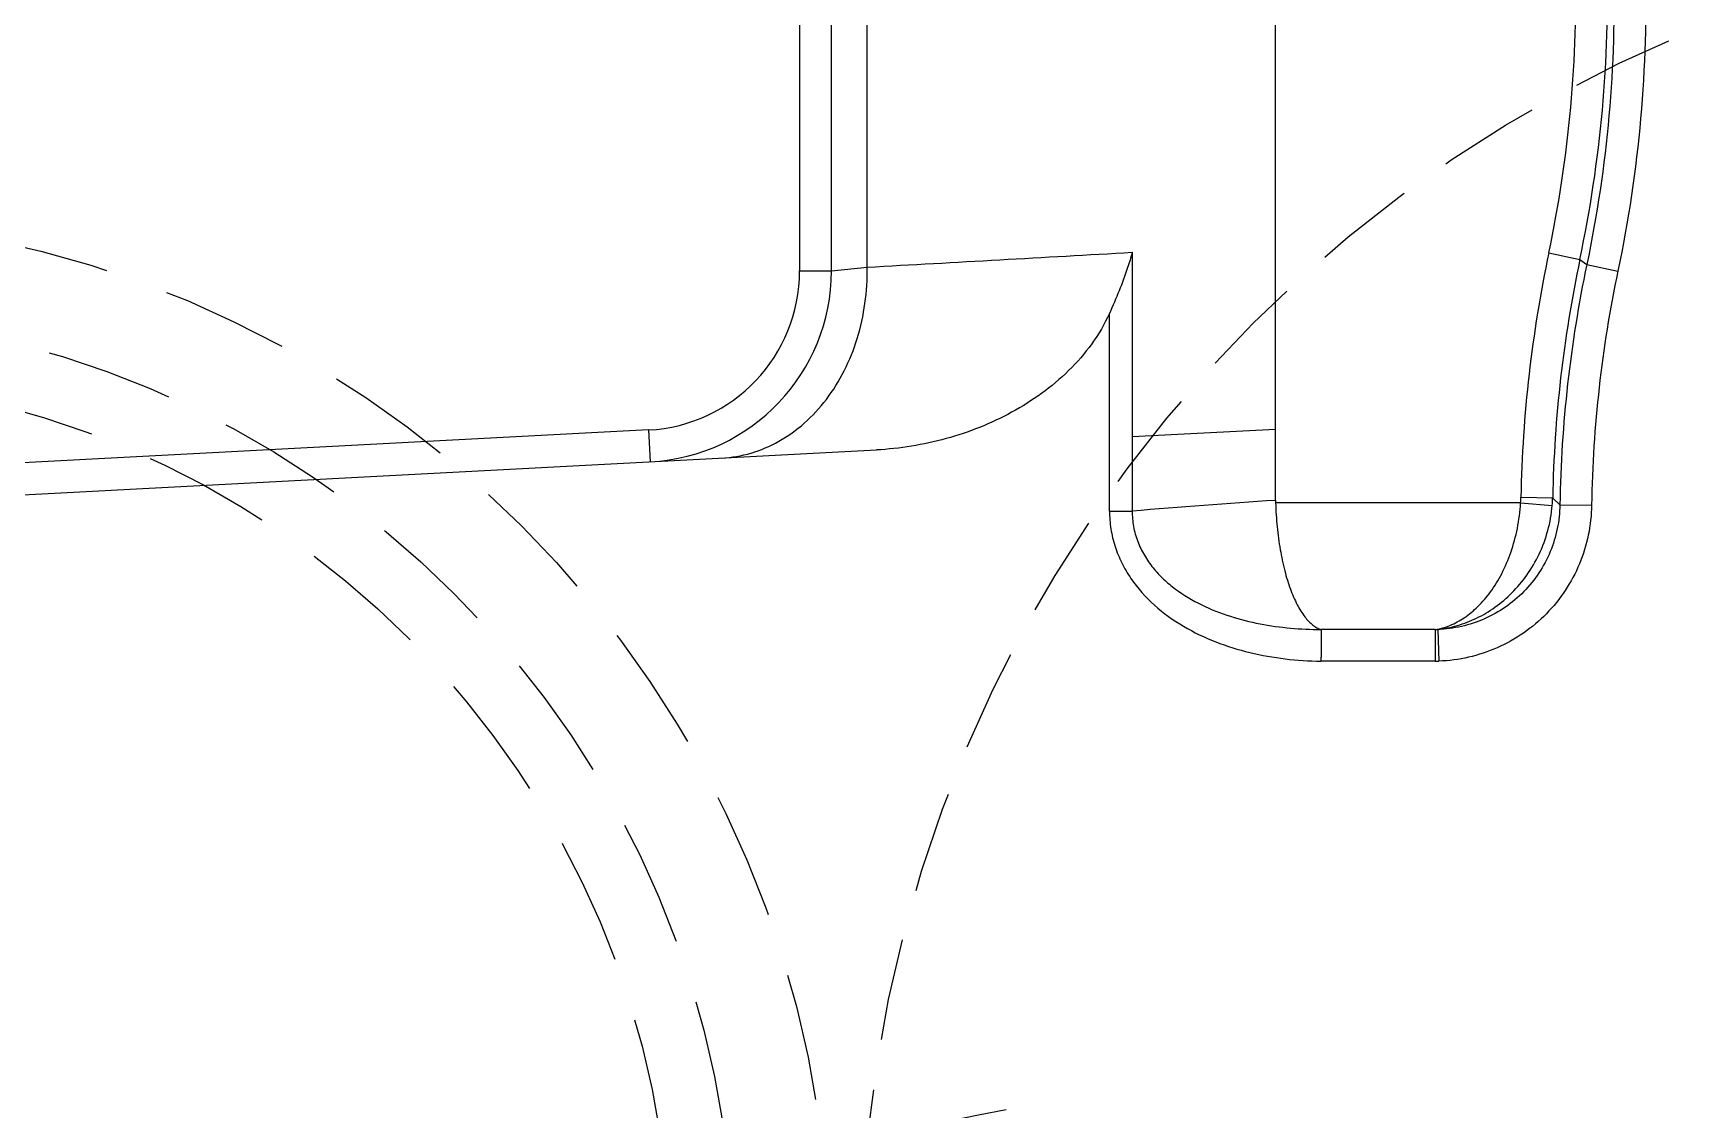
# Model space of a CAD drawing. Header units: millimetres. Extents: x 28656 to 29764, y -21384 to -20601.
# Drawn here: x 29169.28 to 29195.28, y -20820.77 to -20803.86 of the extents above; entities that cross this region are included whole.
import ezdxf

# ---------------------------------------------------------------- set-up
doc = ezdxf.new("R2010")
doc.units = ezdxf.units.MM
doc.header["$LTSCALE"] = 8
doc.linetypes.add('HIDDEN', pattern=[0.375, 0.25, -0.125])
for name, color, linetype in [('Cav-cor', 30, 'Continuous'), ('Ru', 8, 'Continuous'), ('SLIDE', 6, 'Continuous'), ('SP', 3, 'Continuous')]:
    doc.layers.add(name, color=color, linetype=linetype)

# ---------------------------------------------------------------- blocks, each defined once
blk = doc.blocks.new('20160826.095208')
at = {"layer": 'SP', "linetype": 'HIDDEN'}
for radius in [16.5, 15, 14]:
    blk.add_circle((0, 0), radius, dxfattribs=at)

msp = doc.modelspace()

# ---------------------------------------------------------------- linework, layer by layer
at = {"color": 8, "linetype": 'HIDDEN', "ltscale": 0.8}
msp.add_circle((29203.28, -20823.266), 21, dxfattribs=at)
at = {"layer": 'Cav-cor', "color": 241}
for p, q in [((29188.78, -20811.199), (29188.78, -20799.705)), ((29186.531, -20807.304), (29186.531, -20811.367)), ((29193.07, -20807.312), (29193.557, -20807.415)), ((29193.557, -20807.415), (29193.665, -20807.497)), ((29193.665, -20807.497), (29194.153, -20807.599)), ((29186.174, -20811.367), (29186.174, -20808.263)), ((29186.531, -20810.196), (29188.78, -20810.078)), ((29192.631, -20811.148), (29193.129, -20811.157)), ((29193.243, -20811.266), (29193.129, -20811.157)), ((29186.174, -20811.367), (29186.531, -20811.367)), ((29192.627, -20811.239), (29188.781, -20811.239)), ((29192.627, -20811.239), (29193.123, -20811.278)), ((29193.243, -20811.266), (29193.741, -20811.274)), ((29191.288, -20813.226), (29189.497, -20813.226)), ((29191.288, -20813.226), (29191.288, -20813.723)), ((29191.325, -20813.225), (29191.343, -20813.722)), ((29191.288, -20813.723), (29189.493, -20813.723))]:
    msp.add_line(p, q, dxfattribs=at)
for centre, radius, start, end in [((29213.059, -20811.54), 20.432, 168.0569, 178.9001), ((29213.056, -20811.538), 19.93, 168.0595, 178.9048), ((29213.177, -20811.592), 19.937, 168.1461, 179.0635), ((29213.173, -20811.59), 19.435, 168.1488, 179.0682), ((29191.127, -20811.119), 1.504, 355.4288, 358.8987), ((29191.126, -20811.115), 2.003, 355.3228, 358.7915), ((29197.663, -20944.555), 133.652, 93.81071, 94.77749), ((29190.055, -20811.199), 1.275, 180.0011, 181.8004), ((29191.252, -20812.045), 1.182, 271.7325, 273.5204), ((29191.288, -20812.223), 1.501, 270.0012, 272.1067)]:
    msp.add_arc(centre, radius, start, end, dxfattribs=at)
for points, knots in [([(29193.07, -20807.312), (29193.229, -20806.558), (29193.459, -20805.031), (29193.53, -20802.716), (29193.329, -20800.409), (29193.015, -20798.896), (29192.814, -20798.153)], [0, 0, 0, 0, 0.249999, 0.499999, 0.749999, 1, 1, 1, 1]), ([(29193.557, -20807.415), (29193.72, -20806.642), (29193.956, -20805.076), (29194.03, -20802.702), (29193.824, -20800.336), (29193.502, -20798.785), (29193.296, -20798.023)], [0, 0, 0, 0, 0.249999, 0.499999, 0.749999, 1, 1, 1, 1]), ([(29193.395, -20798.132), (29193.6, -20798.893), (29193.922, -20800.439), (29194.13, -20802.797), (29194.059, -20805.164), (29193.827, -20806.726), (29193.665, -20807.497)], [0, 0, 0, 0, 0.250001, 0.500001, 0.750001, 1, 1, 1, 1]), ([(29193.877, -20798.002), (29194.087, -20798.781), (29194.417, -20800.366), (29194.629, -20802.783), (29194.557, -20805.208), (29194.318, -20806.809), (29194.153, -20807.599)], [0, 0, 0, 0, 0.250001, 0.500001, 0.750001, 1, 1, 1, 1]), ([(29186.531, -20807.304), (29186.509, -20807.385), (29186.409, -20807.712), (29186.28, -20808.029), (29186.174, -20808.263)], [0, 0, 0, 0, 0.246146, 1, 1, 1, 1]), ([(29186.174, -20811.367), (29186.174, -20811.461), (29186.189, -20811.649), (29186.255, -20811.923), (29186.362, -20812.184), (29186.553, -20812.508), (29186.868, -20812.86), (29187.328, -20813.189), (29187.837, -20813.432), (29188.376, -20813.599), (29188.931, -20813.696), (29189.305, -20813.72), (29189.493, -20813.723)], [0, 0, 0, 0, 0.06251, 0.12502, 0.187536, 0.250059, 0.3749, 0.499837, 0.624836, 0.749872, 0.874928, 1, 1, 1, 1]), ([(29186.531, -20811.367), (29186.531, -20811.448), (29186.544, -20811.61), (29186.61, -20811.844), (29186.716, -20812.063), (29186.855, -20812.262), (29187.021, -20812.439), (29187.269, -20812.645), (29187.617, -20812.851), (29188.068, -20813.028), (29188.536, -20813.145), (29189.014, -20813.211), (29189.336, -20813.225), (29189.496, -20813.226)], [0, 0, 0, 0, 0.062689, 0.125371, 0.188034, 0.250668, 0.31327, 0.375837, 0.500745, 0.62561, 0.750434, 0.875226, 1, 1, 1, 1]), ([(29188.781, -20811.239), (29188.785, -20811.364), (29188.801, -20811.609), (29188.848, -20811.965), (29188.917, -20812.293), (29189.005, -20812.582), (29189.095, -20812.794), (29189.175, -20812.935), (29189.235, -20813.023), (29189.297, -20813.097), (29189.361, -20813.156), (29189.427, -20813.2), (29189.473, -20813.219), (29189.496, -20813.226)], [0, 0, 0, 0, 0.170547, 0.335214, 0.488797, 0.627192, 0.747634, 0.800712, 0.848988, 0.892612, 0.931912, 0.967434, 1, 1, 1, 1]), ([(29191.288, -20813.226), (29191.366, -20813.214), (29191.526, -20813.168), (29191.753, -20813.044), (29191.968, -20812.865), (29192.167, -20812.631), (29192.341, -20812.344), (29192.484, -20812.009), (29192.585, -20811.636), (29192.619, -20811.373), (29192.627, -20811.239)], [0, 0, 0, 0, 0.092929, 0.192156, 0.300187, 0.418856, 0.549186, 0.691051, 0.842641, 1, 1, 1, 1]), ([(29193.243, -20811.266), (29193.241, -20811.392), (29193.214, -20811.644), (29193.102, -20812.007), (29192.924, -20812.343), (29192.685, -20812.639), (29192.395, -20812.884), (29192.063, -20813.069), (29191.702, -20813.188), (29191.45, -20813.22), (29191.325, -20813.225)], [0, 0, 0, 0, 0.124989, 0.249987, 0.374991, 0.499998, 0.625006, 0.75001, 0.875009, 1, 1, 1, 1]), ([(29191.325, -20813.225), (29191.429, -20813.213), (29191.639, -20813.171), (29191.943, -20813.053), (29192.233, -20812.881), (29192.5, -20812.653), (29192.736, -20812.373), (29192.929, -20812.043), (29193.066, -20811.674), (29193.112, -20811.412), (29193.123, -20811.278)], [0, 0, 0, 0, 0.11013, 0.223144, 0.340142, 0.462033, 0.589413, 0.722315, 0.859863, 1, 1, 1, 1]), ([(29193.741, -20811.274), (29193.738, -20811.432), (29193.703, -20811.746), (29193.563, -20812.2), (29193.34, -20812.619), (29193.042, -20812.988), (29192.679, -20813.294), (29192.265, -20813.526), (29191.814, -20813.675), (29191.5, -20813.717), (29191.343, -20813.722)], [0, 0, 0, 0, 0.125001, 0.250002, 0.375001, 0.5, 0.624999, 0.749998, 0.874999, 1, 1, 1, 1]), ([(29189.497, -20813.226), (29189.497, -20813.244), (29189.496, -20813.323), (29189.495, -20813.422), (29189.494, -20813.525), (29189.494, -20813.589), (29189.494, -20813.656), (29189.493, -20813.701), (29189.493, -20813.723)], [0, 0, 0, 0, 0.105528, 0.476172, 0.598305, 0.727952, 0.862694, 1, 1, 1, 1])]:
    msp.add_open_spline(points, degree=3, knots=knots, dxfattribs=at)
at = {"layer": 'Ru', "color": 253}
msp.add_arc((29190.952, -20855.194), 35.018, 100.5276, 192.3892, dxfattribs=at)
at = {"layer": 'SLIDE'}
for p, q in [((29181.31, -20802.894), (29181.31, -20807.597)), ((29182.371, -20807.538), (29182.371, -20802.912)), ((29181.81, -20807.597), (29181.81, -20803.185)), ((29181.81, -20807.597), (29182.371, -20807.538)), ((29181.31, -20807.597), (29181.81, -20807.597)), ((29178.941, -20810.093), (29143.28, -20811.962)), ((29178.941, -20810.093), (29178.967, -20810.593)), ((29143.28, -20812.463), (29182.515, -20810.407))]:
    msp.add_line(p, q, dxfattribs=at)
for centre, radius, start, end in [((29089.78, -19120.298), 1689.778, 273.141108, 273.282379), ((29178.81, -20807.597), 2.5, 273, 0), ((29178.81, -20807.597), 3, 273, 0)]:
    msp.add_arc(centre, radius, start, end, dxfattribs=at)
for points, knots in [([(29180.09, -20810.534), (29180.245, -20810.526), (29180.557, -20810.472), (29180.999, -20810.283), (29181.401, -20809.994), (29181.748, -20809.617), (29182.028, -20809.165), (29182.231, -20808.656), (29182.352, -20808.106), (29182.375, -20807.728), (29182.371, -20807.538)], [0, 0, 0, 0, 0.112347, 0.226714, 0.344736, 0.467407, 0.594981, 0.727014, 0.862494, 1, 1, 1, 1]), ([(29186.174, -20808.263), (29186.098, -20808.431), (29185.908, -20808.752), (29185.542, -20809.172), (29185.115, -20809.53), (29184.644, -20809.826), (29184.14, -20810.062), (29183.438, -20810.298), (29182.884, -20810.387), (29182.515, -20810.407)], [0, 0, 0, 0, 0.124948, 0.24995, 0.374988, 0.500048, 0.62512, 0.750199, 1, 1, 1, 1])]:
    msp.add_open_spline(points, degree=3, knots=knots, dxfattribs=at)

# ---------------------------------------------------------------- block references
at = {"layer": 'SP'}
msp.add_blockref('20160826.095208', (29165.28, -20823.266), dxfattribs=at)

doc.saveas('drawing.dxf')
